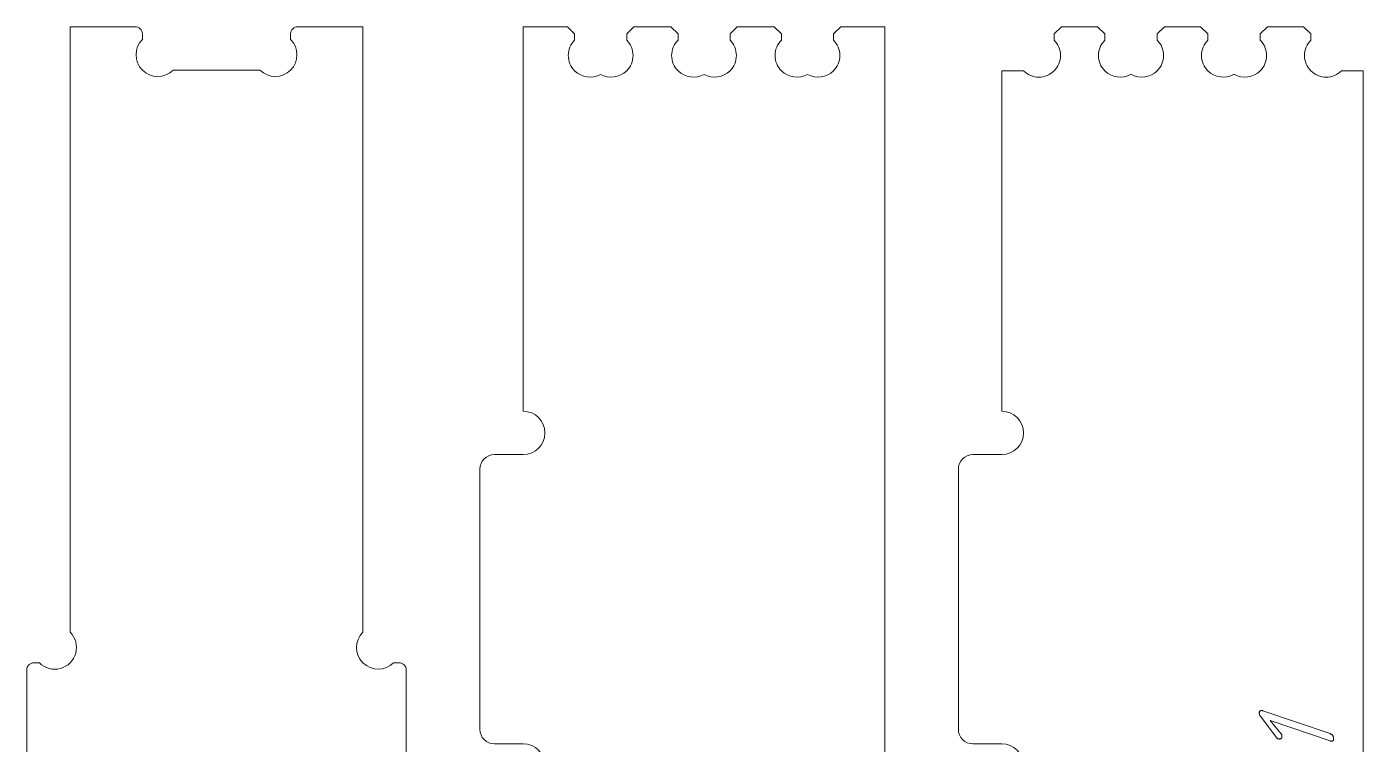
# Model space of a CAD drawing. Header units: millimetres. Extents: x 10 to 1464, y -737 to -10.
# Drawn here: x 1279 to 1463.9, y -109.4 to -10.2 of the extents above; entities that cross this region are included whole.
import ezdxf

# ---------------------------------------------------------------- set-up
doc = ezdxf.new("R2010")
doc.units = ezdxf.units.MM
doc.layers.add('Cut', color=7, linetype='Continuous', lineweight=0)
doc.layers.add('Mark', color=7, linetype='Continuous', lineweight=0)

msp = doc.modelspace()

# ---------------------------------------------------------------- linework, layer by layer
at = {"layer": 'Cut'}
for points in [[(1278.997957, -157.17747), (1278.997957, -99.177586, -0.4142136493), (1279.997955, -98.177588), (1280.755304, -98.177588, 1), (1284.997945, -93.934947), (1284.997945, -10.177764), (1293.997927, -10.177764, -0.4142135624), (1294.997925, -11.177762), (1294.997925, -11.935111, 1), (1299.240566, -16.177752), (1311.255243, -16.177752, 1), (1315.497884, -11.935111), (1315.497884, -11.177762, -0.4142135624), (1316.497882, -10.177764), (1325.497864, -10.177764), (1325.497864, -93.934947, 1), (1329.740505, -98.177588), (1330.497854, -98.177588, -0.4142135624), (1331.497852, -99.177586), (1331.497852, -157.17747, -0.4142135624)], [(1397.675413, -150.177484), (1397.675413, -10.177764), (1391.575425, -10.177764), (1390.575427, -11.177762), (1390.575427, -12.035111, -0.4142135624), (1390.575427, -16.277752, -0.3371724599), (1386.975435, -16.766705, -0.3371724599), (1383.375442, -16.277752, -0.1989123674), (1382.496762, -14.156432, -0.1989123674), (1383.375442, -12.035111), (1383.375442, -11.177762), (1382.375444, -10.177764), (1377.275454, -10.177764), (1376.275456, -11.177762), (1376.275456, -12.035111, -0.4142135624), (1376.275456, -16.277752, -0.3371725133), (1372.675463, -16.766705, -0.3371725133), (1369.07547, -16.277752, -0.1989123674), (1368.19679, -14.156432, -0.1989123674), (1369.07547, -12.035111), (1369.07547, -11.177762), (1368.075472, -10.177764), (1362.975483, -10.177764), (1361.975485, -11.177762), (1361.975485, -12.035111, -0.4142135624), (1361.975485, -16.277752, -0.3371725133), (1358.375492, -16.766705, -0.3371725133), (1354.775499, -16.277752, -0.1989123674), (1353.896819, -14.156432, -0.1989123674), (1354.775499, -12.035111), (1354.775499, -11.177762), (1353.775501, -10.177764), (1347.675513, -10.177764), (1347.675513, -63.377646, -1), (1347.675513, -69.377646), (1343.675521, -69.377646, 0.4142135624), (1341.675525, -71.377642), (1341.675525, -107.37757, 0.4142135624), (1343.675521, -109.377566), (1347.675513, -109.377566, -1), (1347.675513, -115.377566)], [(1463.853104, -150.177395), (1463.853104, -16.277662), (1460.84576, -16.277662, -0.4142135624), (1456.603119, -16.277662, -0.1989123674), (1455.724439, -14.156342, -0.1989123674), (1456.603119, -12.035021), (1456.603119, -11.177673), (1455.603121, -10.177675), (1450.603131, -10.177675), (1449.603133, -11.177673), (1449.603133, -12.035021, -0.4142135624), (1449.603133, -16.277662, -0.339848591), (1445.97814, -16.752294, -0.339848591), (1442.353147, -16.277662, -0.1989123674), (1441.474467, -14.156342, -0.1989123674), (1442.353147, -12.035021), (1442.353147, -11.177673), (1441.353149, -10.177675), (1436.353159, -10.177675), (1435.353161, -11.177673), (1435.353161, -12.035021, -0.4142135624), (1435.353161, -16.277662, -0.3398485373), (1431.728169, -16.752294, -0.3398485373), (1428.103176, -16.277662, -0.1989123674), (1427.224496, -14.156342, -0.1989123674), (1428.103176, -12.035021), (1428.103176, -11.177673), (1427.103178, -10.177675), (1422.103188, -10.177675), (1421.10319, -11.177673), (1421.10319, -12.035021, -0.4142135624), (1421.10319, -16.277662, -0.4142135624), (1416.860549, -16.277662), (1413.853204, -16.277662), (1413.853204, -63.377556, -1), (1413.853204, -69.377556), (1409.853212, -69.377556, 0.4142135624), (1407.853216, -71.377552), (1407.853216, -107.37748, 0.4142135624), (1409.853212, -109.377476), (1413.853204, -109.377476, -1), (1413.853204, -115.377476)]]:
    msp.add_lwpolyline(points, format="xyb", dxfattribs=at)
at = {"layer": 'Mark'}
msp.add_lwpolyline([(1449.967418, -104.816687), (1449.907736, -104.798423), (1449.851905, -104.785486), (1449.799924, -104.777874), (1449.751793, -104.775588), (1449.707513, -104.778627), (1449.667084, -104.786993), (1449.630504, -104.800684), (1449.597776, -104.8197), (1449.568897, -104.844043), (1449.54387, -104.873711), (1449.522692, -104.908705), (1449.505365, -104.949025), (1449.491889, -104.99467), (1449.482263, -105.045641), (1449.476487, -105.101938), (1449.474562, -105.163561), (1449.476787, -105.214148), (1449.483462, -105.264349), (1449.494588, -105.314162), (1449.510164, -105.363589), (1449.530191, -105.412628), (1449.554668, -105.461279), (1449.583595, -105.509544), (1449.616972, -105.557422), (1451.792972, -108.458532), (1451.822623, -108.497087), (1451.854879, -108.53273), (1451.889741, -108.56546), (1451.927208, -108.595278), (1451.96728, -108.622184), (1452.009957, -108.646178), (1452.05524, -108.66726), (1452.103128, -108.685429), (1452.153616, -108.700221), (1452.202402, -108.709721), (1452.249487, -108.713928), (1452.294869, -108.712842), (1452.338549, -108.706464), (1452.380527, -108.694793), (1452.420803, -108.67783), (1452.459377, -108.655574), (1452.494743, -108.629019), (1452.525393, -108.59916), (1452.551327, -108.565996), (1452.572547, -108.529528), (1452.58905, -108.489755), (1452.600839, -108.446677), (1452.607912, -108.400295), (1452.61027, -108.350608), (1452.607968, -108.300413), (1452.601062, -108.250329), (1452.589553, -108.200357), (1452.573439, -108.150497), (1452.552722, -108.100748), (1452.527402, -108.051111), (1452.497477, -108.001585), (1452.462949, -107.952171), (1450.974559, -106.166126), (1459.253114, -108.979513), (1459.31366, -108.998143), (1459.370301, -109.011539), (1459.423035, -109.019701), (1459.471863, -109.022628), (1459.516785, -109.020321), (1459.5578, -109.012781), (1459.59491, -109.000006), (1459.628113, -108.981996), (1459.65741, -108.958753), (1459.6828, -108.930275), (1459.704284, -108.896563), (1459.721863, -108.857617), (1459.735534, -108.813437), (1459.7453, -108.764023), (1459.751159, -108.709374), (1459.753113, -108.649491), (1459.751159, -108.587416), (1459.7453, -108.527974), (1459.735534, -108.471167), (1459.721863, -108.416993), (1459.704284, -108.365454), (1459.6828, -108.316549), (1459.65741, -108.270278), (1459.628113, -108.226641), (1459.59491, -108.185638), (1459.5578, -108.147269), (1459.516785, -108.111534), (1459.471863, -108.078434), (1459.423035, -108.047967), (1459.370301, -108.020135), (1459.31366, -107.994936), (1459.253114, -107.972372)], close=True, dxfattribs=at)

doc.saveas('drawing.dxf')
